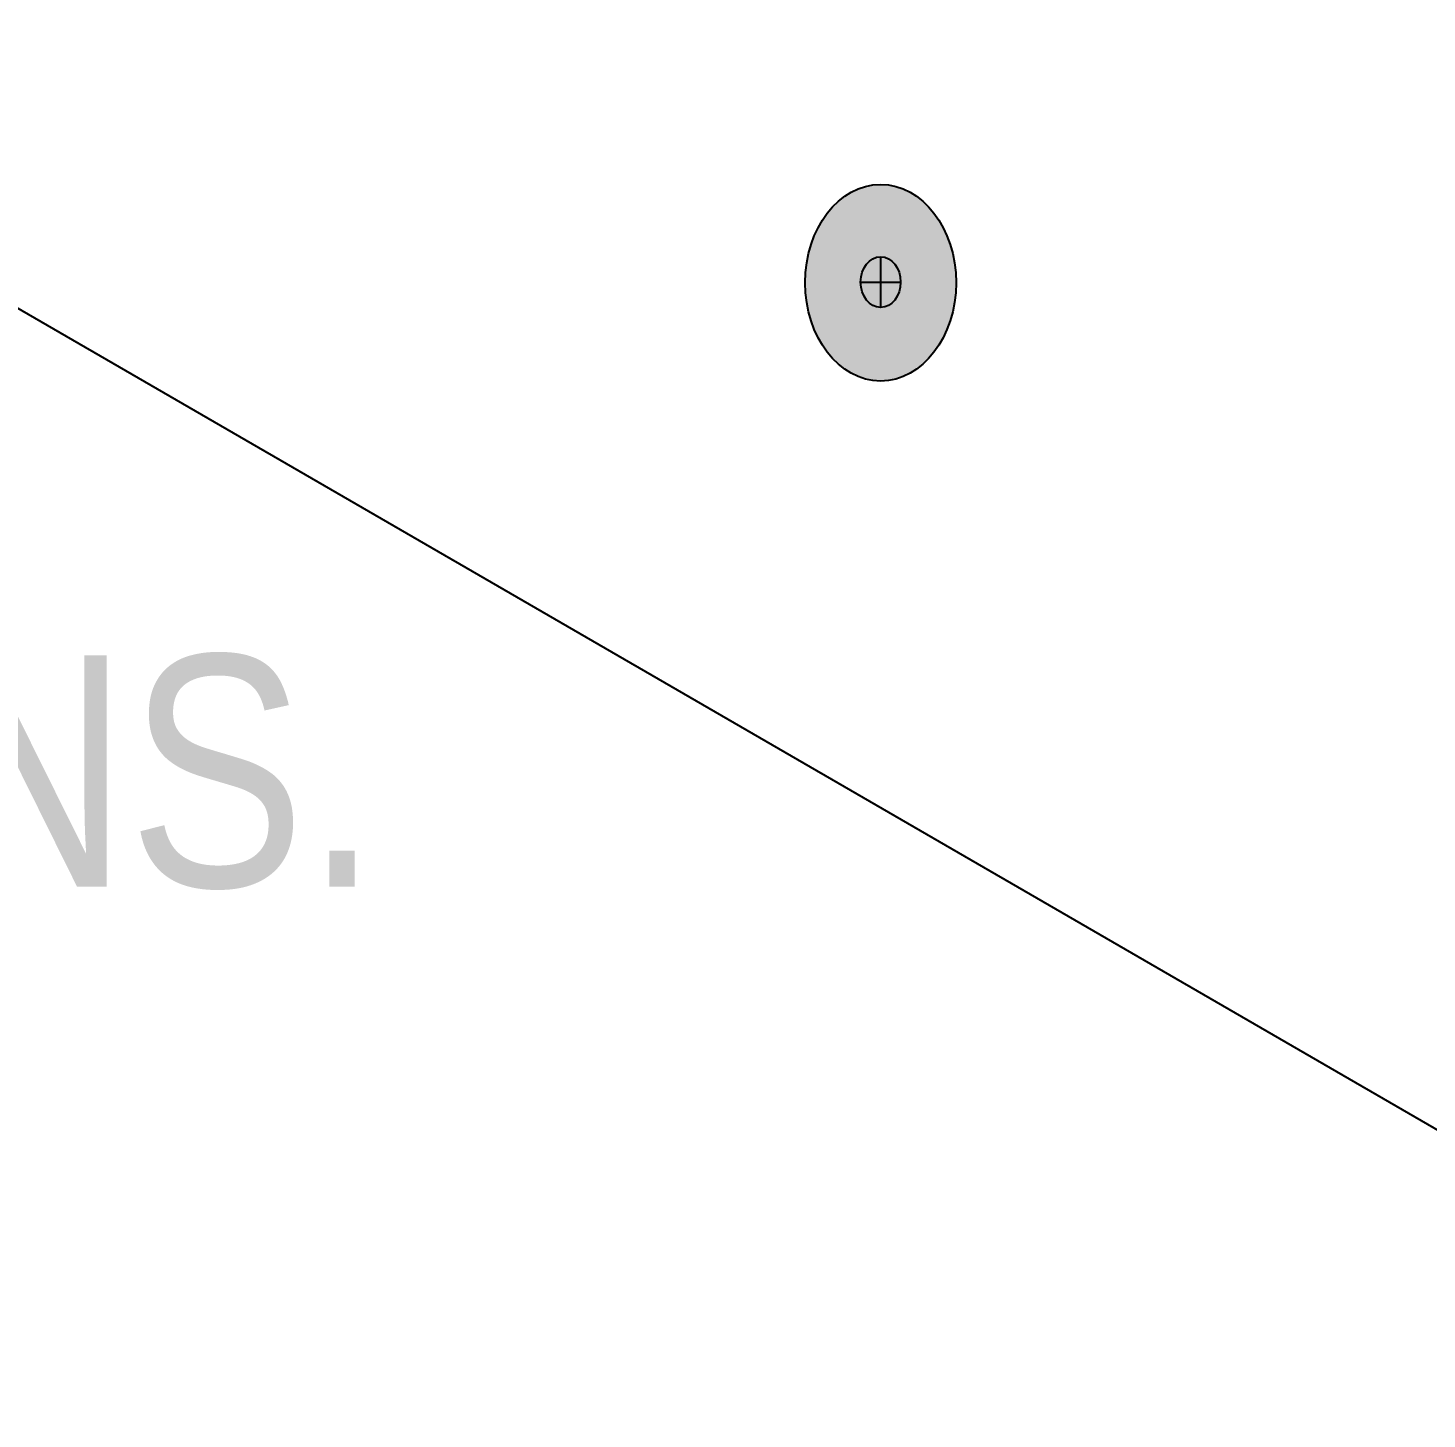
# Model space of a CAD drawing. Header units: inches. Extents: x -17.6 to 82.3, y -15.1 to 23.2.
# Drawn here: x 54.885 to 55.829, y -3.269 to -2.329 of the extents above; entities that cross this region are included whole.
import ezdxf

# ---------------------------------------------------------------- set-up
doc = ezdxf.new("R2010")
doc.units = ezdxf.units.IN
doc.header["$MEASUREMENT"] = 0
for name, color, linetype, lineweight in [('.ATI-TEXT', 7, 'Continuous', 0), ('G-ANNO-TTLB', 7, 'Continuous', 0), ('TYVEK', 7, 'Continuous', 0)]:
    doc.layers.add(name, color=color, linetype=linetype, lineweight=lineweight)

# ---------------------------------------------------------------- blocks, each defined once
blk = doc.blocks.new('Block_344')
at = {"layer": 'TYVEK', "true_color": 0x003b71, "transparency": 33554687}
h = blk.add_hatch(color=156, dxfattribs=at)
h.dxf.hatch_style = 2
edge = h.paths.add_edge_path()
edge.add_ellipse((55.46031, -2.50122), major_axis=(0, 0.06638), ratio=0.766948, start_angle=0, end_angle=360)
at = {"layer": 'TYVEK', "color": 252, "lineweight": 25, "true_color": 0x848484}
for p, q in [((55.46031, -2.48368), (55.46031, -2.51794)), ((55.4468, -2.50081), (55.47382, -2.50081))]:
    blk.add_line(p, q, dxfattribs=at)
at = {"layer": 'TYVEK', "color": 18, "lineweight": 25, "true_color": 0x000000}
blk.add_ellipse((55.46031, -2.50122), major_axis=(0, 0.06638), ratio=0.766948, dxfattribs=at)
at = {"layer": 'TYVEK', "color": 252, "lineweight": 25, "true_color": 0x848484}
blk.add_ellipse((55.46031, -2.50081), major_axis=(0, 0.01713), ratio=0.788846, dxfattribs=at)
blk = doc.blocks.new('Block_400')
at = {"layer": '.ATI-TEXT', "insert": (50.7029, -2.9113), "char_height": 0.2, "attachment_point": 7}
blk.add_mtext("\\C18;\\c0;\\FArial Narrow|b0|i0|c1;\\H0.156250;\\W1.000000;MANUFACTURER'S INSTALLATION INSTRUCTIONS.", dxfattribs=at)

msp = doc.modelspace()

# ---------------------------------------------------------------- hatches: boundary and pattern name
at = {"layer": 'G-ANNO-TTLB', "true_color": 0xff00ff, "transparency": 33554687}
h = msp.add_hatch(color=6, dxfattribs=at)
edge = h.paths.add_edge_path()
edge.add_spline(control_points=[(77.90202, -11.06099), (77.90202, -11.06099), (37.21427, -11.06099), (37.21427, -11.06099), (37.21427, -11.06099), (37.21427, 23.06401), (37.21427, 23.06401), (37.21427, 23.06401), (77.90202, 23.06401), (77.90202, 23.06401), (77.90202, 23.06401), (77.90202, -11.06099), (77.90202, -11.06099)], knot_values=[0, 0, 0, 0, 1, 1, 1, 2, 2, 2, 3, 3, 3, 4, 4, 4, 4], degree=3, periodic=0)
edge = h.paths.add_edge_path()
edge.add_spline(control_points=[(37.33927, 22.93901), (37.33927, 22.93901), (37.33927, -10.93599), (37.33927, -10.93599), (37.33927, -10.93599), (77.77702, -10.93599), (77.77702, -10.93599), (77.77702, -10.93599), (77.77702, 22.93901), (77.77702, 22.93901), (77.77702, 22.93901), (37.33927, 22.93901), (37.33927, 22.93901)], knot_values=[0, 0, 0, 0, 1, 1, 1, 2, 2, 2, 3, 3, 3, 4, 4, 4, 4], degree=3, periodic=0)
edge.add_line((37.33927, 22.93901), (37.33927, 22.93901))

# ---------------------------------------------------------------- linework, layer by layer
at = {"layer": 'G-ANNO-TTLB'}
for points in [[(77.90202, -11.06099), (77.90202, -11.06099), (37.21427, -11.06099), (37.21427, -11.06099), (37.21427, -11.06099), (37.21427, 23.06401), (37.21427, 23.06401), (37.21427, 23.06401), (77.90202, 23.06401), (77.90202, 23.06401), (77.90202, 23.06401), (77.90202, -11.06099), (77.90202, -11.06099)], [(37.33927, 22.93901), (37.33927, 22.93901), (37.33927, -10.93599), (37.33927, -10.93599), (37.33927, -10.93599), (77.77702, -10.93599), (77.77702, -10.93599), (77.77702, -10.93599), (77.77702, 22.93901), (77.77702, 22.93901), (77.77702, 22.93901), (37.33927, 22.93901), (37.33927, 22.93901)]]:
    msp.add_open_spline(points, degree=3, knots=[0, 0, 0, 0, 1, 1, 1, 2, 2, 2, 3, 3, 3, 4, 4, 4, 4], dxfattribs=at)
at = {"layer": 'TYVEK', "color": 18, "lineweight": 25, "true_color": 0x000000}
msp.add_line((52.29436, -1.02286), (56.02756, -3.18411), dxfattribs=at)

# ---------------------------------------------------------------- block references
at = {"layer": '.ATI-TEXT'}
msp.add_blockref('Block_400', (0, 0), dxfattribs=at)
at = {"layer": 'TYVEK'}
msp.add_blockref('Block_344', (0, 0), dxfattribs=at)

doc.saveas('drawing.dxf')
